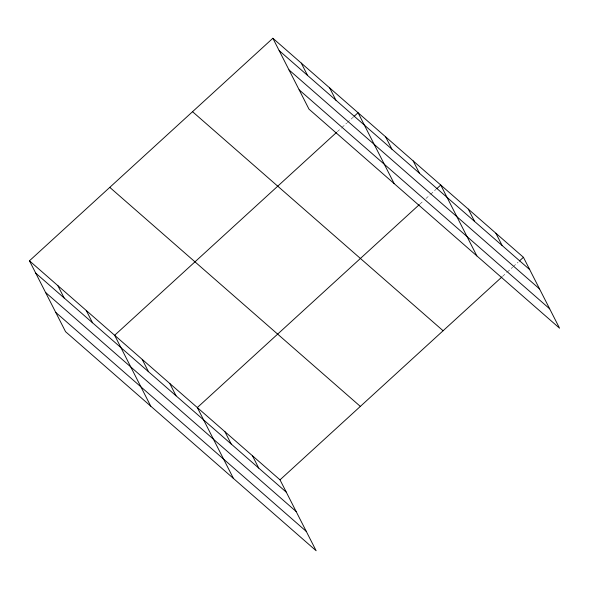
<?xml version="1.0" encoding="UTF-8"?>
<svg xmlns="http://www.w3.org/2000/svg" width="589" height="589" viewBox="0 0 589 589"><rect width="100%" height="100%" fill="white"/><g stroke="black" fill="none" stroke-linecap="round" stroke-linejoin="round"><path stroke-width="0.44" stroke-dasharray="2.94 2.21" d="M337.313 131.708L341.325 128.034M341.995 127.423L346.685 123.138M347.348 122.527L353.378 117.02M419.994 203.993L423.344 200.93M426.016 198.486L430.036 194.812M430.706 194.201L436.059 189.305M502.682 276.278L506.695 272.604M507.365 271.993L512.724 267.097M513.387 266.486L518.077 262.201"/><path stroke-width="0.88" d="M29.45 260.809L280.011 479.851L316.131 550.737L65.57 331.695L29.45 260.809L272.869 38.263L523.43 257.305L559.55 328.191L308.989 109.149L272.869 38.263M336.643 132.319L114.641 335.288L150.762 406.174M354.048 116.408L358.06 112.735L394.181 183.621M419.324 204.604L197.322 407.566L233.443 478.452M436.729 188.694L440.749 185.02L476.862 255.906M280.011 479.851L502.012 276.889M519.417 260.971L523.43 257.305M279.149 50.588L529.71 269.629M289 69.914L539.561 288.949M299.146 89.822L549.706 308.864M192.544 111.704L443.105 330.746M109.782 187.368L360.343 406.41M35.73 273.134L286.291 492.176M45.574 292.461L296.134 511.502M55.719 312.376L306.28 531.411M495.872 233.207L502.152 245.532M468.307 209.11L474.587 221.435M413.184 160.922L419.464 173.247M385.626 136.832L391.906 149.157M329.663 87.908L335.944 100.233M301.266 63.089L307.546 75.414M252.445 455.753L258.726 468.078M224.888 431.663L231.168 443.988M169.765 383.476L176.045 395.801M142.199 359.378L148.48 371.703M86.244 310.462L92.525 322.787M57.847 285.636L64.127 297.96"/></g></svg>
